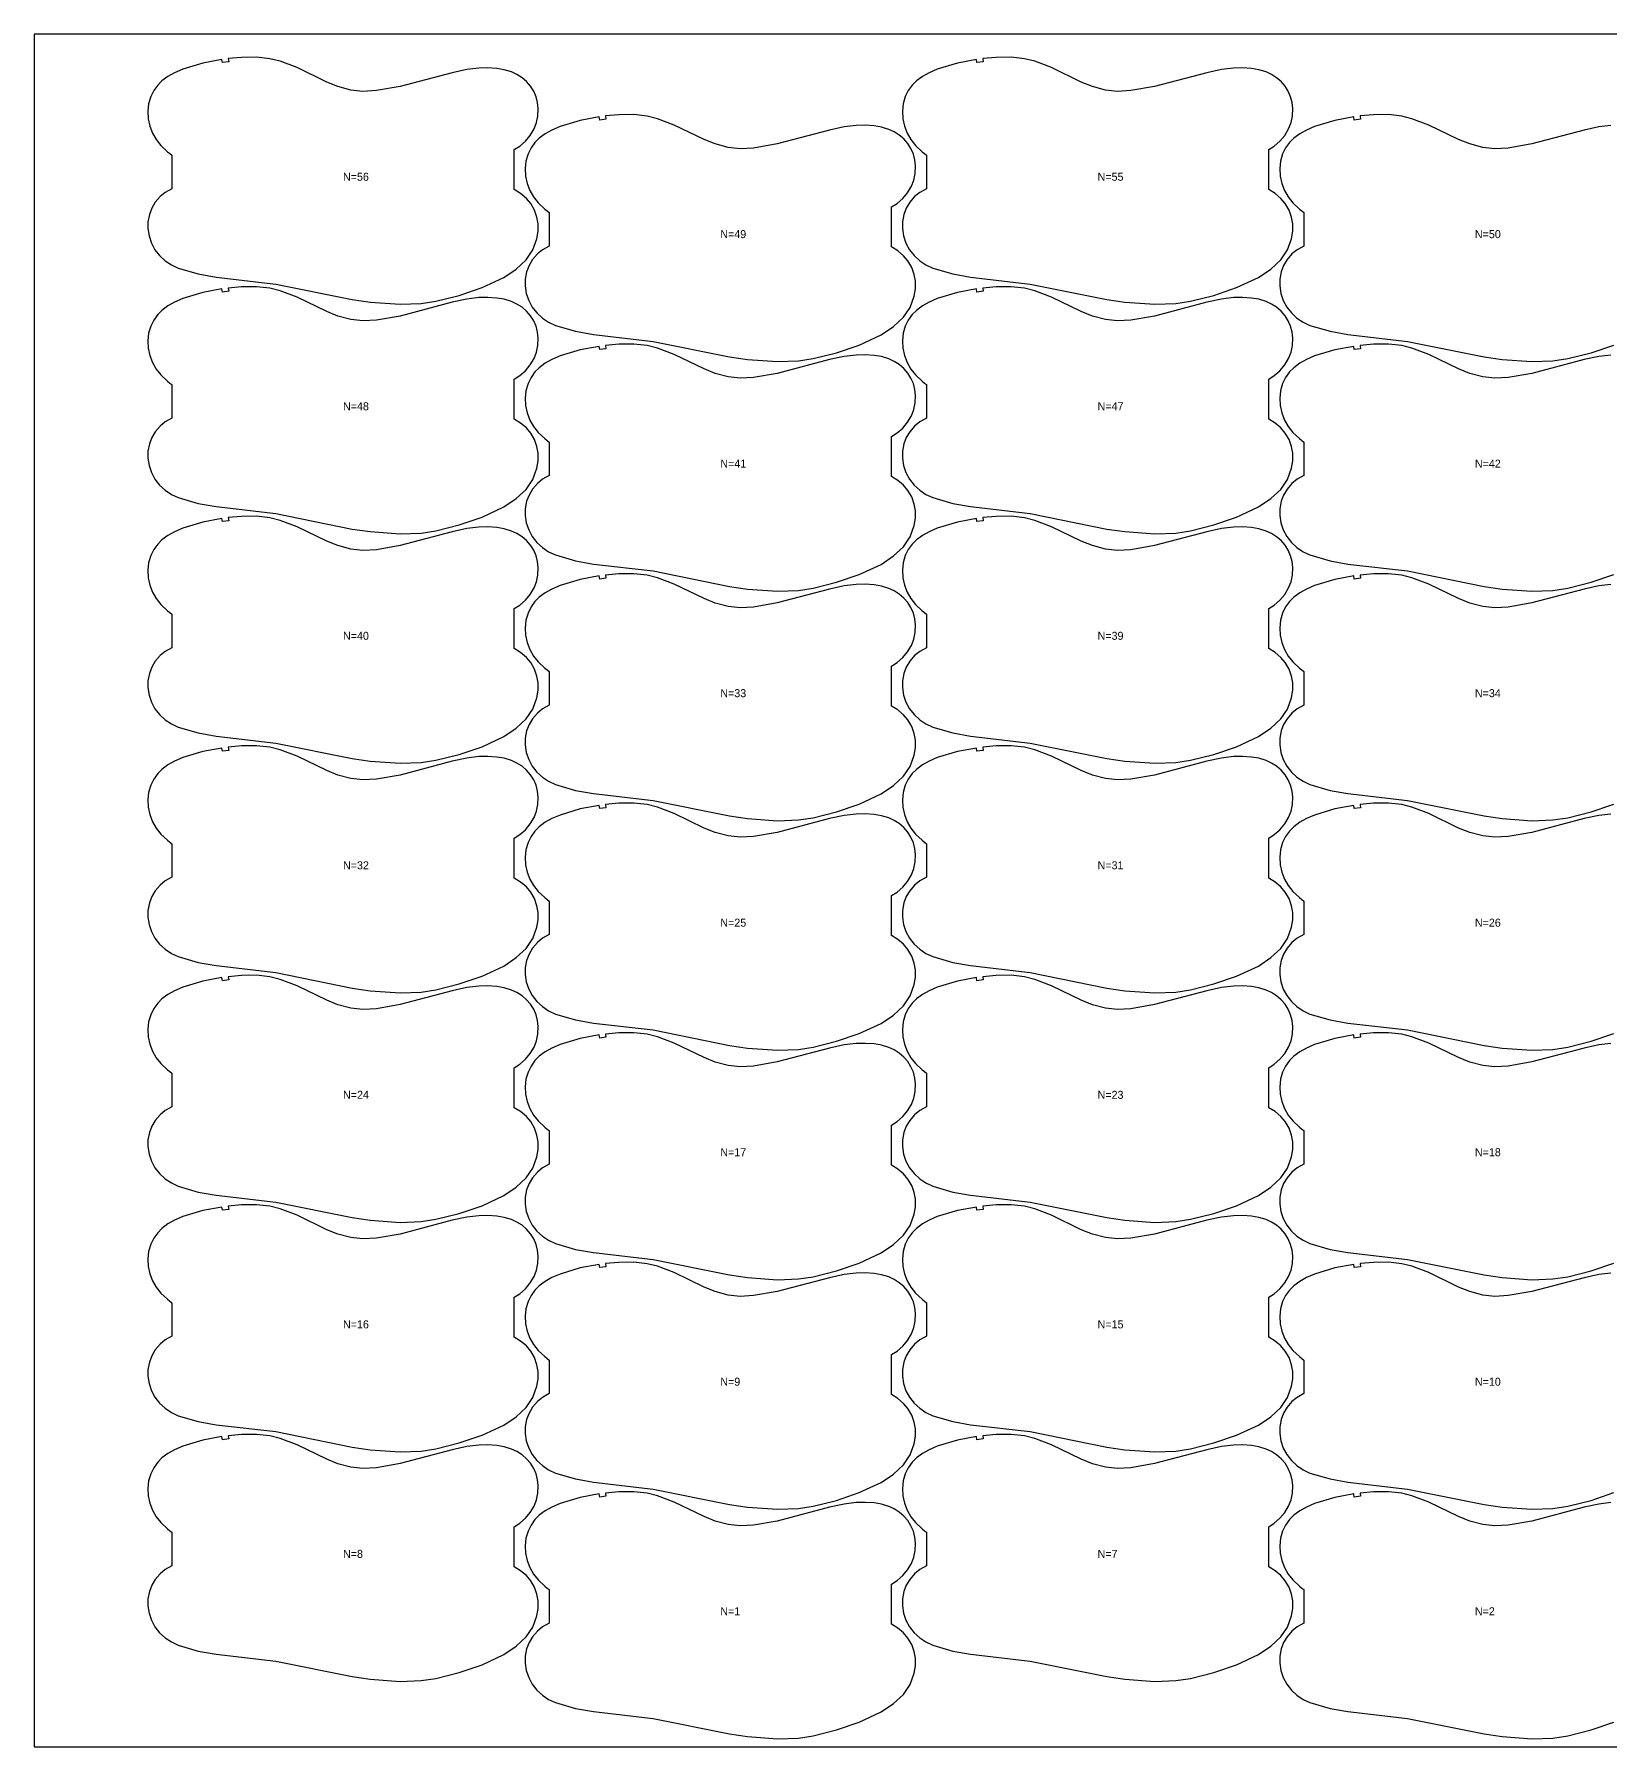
# Model space of a CAD drawing. Header units: inches. Extents: x 0 to 1970, y 0 to 1070.
# Drawn here: x 0 to 985, y 0 to 1070 of the extents above; entities that cross this region are included whole.
import ezdxf

# ---------------------------------------------------------------- set-up
doc = ezdxf.new("R2010")
doc.units = ezdxf.units.IN

msp = doc.modelspace()

# ---------------------------------------------------------------- linework, layer by layer
at = {"layer": '1'}
for points in [[(0, 0), (1970, 0), (1970, 1070), (0, 1070), (0, 0)], [(84.702, 995.4377), (85.95, 994.4808), (85.95, 973.5111), (81.88, 971.2049), (78.599, 968.5519), (75.534, 965.0064), (73.398, 961.3686), (71.918, 957.4178), (71.065, 952.8091), (71.005, 948.5889), (71.702, 943.9511), (73.191, 939.5087), (75.437, 935.3939), (78.33, 931.7033), (81.77, 928.5169), (85.662, 925.8991), (89.894, 923.8845), (102.509, 920.2321), (113.595, 918.2567), (150.889, 913.9204), (198.738, 904.2718), (209.881, 902.6232), (228.6, 901.292), (241.725, 901.7459), (251.001, 903.1705), (265.562, 906.83), (279.776, 911.6715), (293.379, 918.0265), (301.16, 923.2593), (307.318, 929.0304), (311.546, 935.2048), (314.111, 942.2489), (314.829, 946.8821), (314.804, 951.5714), (314.094, 955.7283), (312.522, 960.1443), (310.177, 964.2071), (307.464, 967.4356), (303.878, 970.4493), (299.911, 972.9293), (299.911, 997.9195), (303.346, 1000.1247), (306.884, 1003.2018), (309.894, 1006.7974), (312.279, 1010.8346), (313.796, 1014.7696), (314.673, 1018.8982), (314.89, 1023.5828), (314.475, 1027.3109), (313.524, 1030.9405), (312.044, 1034.3866), (310.052, 1037.565), (307.599, 1040.4029), (304.748, 1042.8399), (301.579, 1044.8516), (298.175, 1046.4287), (293.695, 1047.8101), (289.071, 1048.6056), (283.451, 1048.9845), (277.824, 1048.8433), (270.367, 1047.9632), (261.199, 1045.967), (228.531, 1037.3221), (213.737, 1034.7583), (205.309, 1034.3115), (197.85, 1035.1237), (189.688, 1037.2783), (182.74, 1040.1134), (164.171, 1049.1384), (153.627, 1053.098), (147.265, 1054.7133), (138.871, 1055.6264), (129.487, 1055.5499), (121.243, 1054.7769), (121.489, 1052.7921), (117.56, 1052.2704), (117.278, 1054.2504), (105.364, 1052.0219), (92.786, 1048.2418), (87.628, 1045.9886), (83.541, 1043.6795), (79.769, 1040.8903), (77.125, 1038.237), (74.658, 1034.8122), (72.784, 1031.0283), (71.456, 1026.5347), (70.955, 1021.8755), (71.234, 1017.1943), (72.233, 1012.6124), (73.903, 1008.2262), (76.233, 1004.1627), (79.172, 1000.5104), (83.248, 996.6266), (84.702, 995.4377)], [(556.162, 995.4377), (557.41, 994.4808), (557.41, 973.5111), (553.339, 971.2049), (550.059, 968.5519), (546.994, 965.0064), (544.858, 961.3686), (543.378, 957.4178), (542.525, 952.8091), (542.465, 948.5889), (543.162, 943.9511), (544.651, 939.5087), (546.896, 935.3939), (549.79, 931.7033), (553.23, 928.5169), (557.122, 925.8991), (561.354, 923.8845), (573.969, 920.2321), (585.055, 918.2567), (622.349, 913.9204), (670.198, 904.2718), (681.341, 902.6232), (700.06, 901.292), (713.185, 901.7459), (722.461, 903.1705), (737.022, 906.83), (751.236, 911.6715), (764.839, 918.0265), (772.62, 923.2593), (778.778, 929.0304), (783.006, 935.2048), (785.571, 942.2489), (786.289, 946.8821), (786.264, 951.5714), (785.554, 955.7283), (783.982, 960.1443), (781.637, 964.2071), (778.924, 967.4356), (775.338, 970.4493), (771.371, 972.9293), (771.371, 997.9195), (774.806, 1000.1247), (778.344, 1003.2018), (781.354, 1006.7974), (783.739, 1010.8346), (785.256, 1014.7696), (786.133, 1018.8982), (786.35, 1023.5828), (785.935, 1027.3109), (784.984, 1030.9405), (783.504, 1034.3866), (781.512, 1037.565), (779.059, 1040.4029), (776.208, 1042.8399), (773.039, 1044.8516), (769.635, 1046.4287), (765.155, 1047.8101), (760.531, 1048.6056), (754.911, 1048.9845), (749.284, 1048.8433), (741.827, 1047.9632), (732.659, 1045.967), (699.991, 1037.3221), (685.197, 1034.7583), (676.769, 1034.3115), (669.31, 1035.1237), (661.148, 1037.2783), (654.2, 1040.1134), (635.631, 1049.1384), (625.087, 1053.098), (618.725, 1054.7133), (610.331, 1055.6264), (600.947, 1055.5499), (592.703, 1054.7769), (592.949, 1052.7921), (589.02, 1052.2704), (588.738, 1054.2504), (576.824, 1052.0219), (564.246, 1048.2418), (559.088, 1045.9886), (555.001, 1043.6795), (551.229, 1040.8903), (548.585, 1038.237), (546.118, 1034.8122), (544.244, 1031.0283), (542.916, 1026.5347), (542.414, 1021.8755), (542.694, 1017.1943), (543.693, 1012.6124), (545.363, 1008.2262), (547.693, 1004.1627), (550.632, 1000.5104), (554.708, 996.6266), (556.162, 995.4377)], [(320.432, 959.5877), (321.68, 958.6308), (321.68, 937.6611), (317.609, 935.3549), (314.329, 932.7019), (311.264, 929.1564), (309.128, 925.5186), (307.648, 921.5678), (306.795, 916.9591), (306.735, 912.7389), (307.432, 908.1011), (308.921, 903.6587), (311.166, 899.5439), (314.06, 895.8533), (317.5, 892.6669), (321.392, 890.0491), (325.624, 888.0345), (338.239, 884.3821), (349.325, 882.4067), (386.619, 878.0704), (434.468, 868.4218), (445.611, 866.7732), (464.33, 865.442), (477.455, 865.8959), (486.731, 867.3205), (501.292, 870.98), (515.506, 875.8215), (529.109, 882.1765), (536.89, 887.4093), (543.048, 893.1804), (547.276, 899.3548), (549.841, 906.3989), (550.559, 911.0321), (550.534, 915.7214), (549.824, 919.8783), (548.252, 924.2943), (545.907, 928.3571), (543.194, 931.5856), (539.608, 934.5993), (535.641, 937.0793), (535.641, 962.0695), (539.076, 964.2747), (542.614, 967.3518), (545.624, 970.9474), (548.009, 974.9846), (549.526, 978.9196), (550.403, 983.0482), (550.62, 987.7328), (550.205, 991.4609), (549.254, 995.0905), (547.774, 998.5366), (545.782, 1001.715), (543.329, 1004.5529), (540.478, 1006.9899), (537.309, 1009.0016), (533.905, 1010.5787), (529.425, 1011.9601), (524.801, 1012.7556), (519.181, 1013.1345), (513.554, 1012.9933), (506.097, 1012.1132), (496.929, 1010.117), (464.261, 1001.4721), (449.467, 998.9083), (441.039, 998.4615), (433.58, 999.2737), (425.418, 1001.4283), (418.47, 1004.2634), (399.901, 1013.2884), (389.357, 1017.248), (382.995, 1018.8633), (374.601, 1019.7764), (365.217, 1019.6999), (356.973, 1018.9269), (357.219, 1016.9421), (353.29, 1016.4204), (353.007, 1018.4004), (341.094, 1016.1719), (328.516, 1012.3918), (323.358, 1010.1386), (319.271, 1007.8295), (315.499, 1005.0403), (312.855, 1002.387), (310.388, 998.9622), (308.514, 995.1783), (307.186, 990.6847), (306.684, 986.0255), (306.964, 981.3443), (307.963, 976.7624), (309.633, 972.3762), (311.963, 968.3127), (314.901, 964.6604), (318.978, 960.7766), (320.432, 959.5877)], [(84.702, 852.0307), (85.95, 851.0738), (85.95, 830.1041), (81.88, 827.7979), (78.599, 825.1449), (75.534, 821.5994), (73.398, 817.9616), (71.918, 814.0108), (71.065, 809.4021), (71.005, 805.1819), (71.702, 800.5441), (73.191, 796.1017), (75.437, 791.9869), (78.33, 788.2963), (81.77, 785.1099), (85.662, 782.4921), (89.894, 780.4775), (102.509, 776.8251), (113.595, 774.8497), (150.889, 770.5134), (198.738, 760.8648), (209.881, 759.2162), (228.6, 757.885), (241.725, 758.3389), (251.001, 759.7635), (265.562, 763.423), (279.776, 768.2645), (293.379, 774.6195), (301.16, 779.8523), (307.318, 785.6234), (311.546, 791.7978), (314.111, 798.8419), (314.829, 803.4751), (314.804, 808.1644), (314.094, 812.3213), (312.522, 816.7373), (310.177, 820.8001), (307.464, 824.0286), (303.878, 827.0423), (299.911, 829.5223), (299.911, 854.5125), (303.346, 856.7177), (306.884, 859.7948), (309.894, 863.3904), (312.279, 867.4276), (313.796, 871.3626), (314.673, 875.4912), (314.89, 880.1758), (314.475, 883.9039), (313.524, 887.5335), (312.044, 890.9796), (310.052, 894.158), (307.599, 896.9959), (304.748, 899.4329), (301.579, 901.4446), (298.175, 903.0217), (293.695, 904.4031), (289.071, 905.1986), (283.451, 905.5775), (277.824, 905.4363), (270.367, 904.5562), (261.199, 902.56), (228.531, 893.9151), (213.737, 891.3513), (205.309, 890.9045), (197.85, 891.7167), (189.688, 893.8713), (182.74, 896.7064), (164.171, 905.7314), (153.627, 909.691), (147.265, 911.3063), (138.871, 912.2194), (129.487, 912.1429), (121.243, 911.3699), (121.489, 909.3851), (117.56, 908.8634), (117.278, 910.8434), (105.364, 908.6149), (92.786, 904.8348), (87.628, 902.5816), (83.541, 900.2725), (79.769, 897.4833), (77.125, 894.83), (74.658, 891.4052), (72.784, 887.6213), (71.456, 883.1277), (70.955, 878.4685), (71.234, 873.7873), (72.233, 869.2054), (73.903, 864.8192), (76.233, 860.7557), (79.172, 857.1034), (83.248, 853.2196), (84.702, 852.0307)], [(556.162, 852.0307), (557.41, 851.0738), (557.41, 830.1041), (553.339, 827.7979), (550.059, 825.1449), (546.994, 821.5994), (544.858, 817.9616), (543.378, 814.0108), (542.525, 809.4021), (542.465, 805.1819), (543.162, 800.5441), (544.651, 796.1017), (546.896, 791.9869), (549.79, 788.2963), (553.23, 785.1099), (557.122, 782.4921), (561.354, 780.4775), (573.969, 776.8251), (585.055, 774.8497), (622.349, 770.5134), (670.198, 760.8648), (681.341, 759.2162), (700.06, 757.885), (713.185, 758.3389), (722.461, 759.7635), (737.022, 763.423), (751.236, 768.2645), (764.839, 774.6195), (772.62, 779.8523), (778.778, 785.6234), (783.006, 791.7978), (785.571, 798.8419), (786.289, 803.4751), (786.264, 808.1644), (785.554, 812.3213), (783.982, 816.7373), (781.637, 820.8001), (778.924, 824.0286), (775.338, 827.0423), (771.371, 829.5223), (771.371, 854.5125), (774.806, 856.7177), (778.344, 859.7948), (781.354, 863.3904), (783.739, 867.4276), (785.256, 871.3626), (786.133, 875.4912), (786.35, 880.1758), (785.935, 883.9039), (784.984, 887.5335), (783.504, 890.9796), (781.512, 894.158), (779.059, 896.9959), (776.208, 899.4329), (773.039, 901.4446), (769.635, 903.0217), (765.155, 904.4031), (760.531, 905.1986), (754.911, 905.5775), (749.284, 905.4363), (741.827, 904.5562), (732.659, 902.56), (699.991, 893.9151), (685.197, 891.3513), (676.769, 890.9045), (669.31, 891.7167), (661.148, 893.8713), (654.2, 896.7064), (635.631, 905.7314), (625.087, 909.691), (618.725, 911.3063), (610.331, 912.2194), (600.947, 912.1429), (592.703, 911.3699), (592.949, 909.3851), (589.02, 908.8634), (588.738, 910.8434), (576.824, 908.6149), (564.246, 904.8348), (559.088, 902.5816), (555.001, 900.2725), (551.229, 897.4833), (548.585, 894.83), (546.118, 891.4052), (544.244, 887.6213), (542.916, 883.1277), (542.414, 878.4685), (542.694, 873.7873), (543.693, 869.2054), (545.363, 864.8192), (547.693, 860.7557), (550.632, 857.1034), (554.708, 853.2196), (556.162, 852.0307)], [(320.432, 816.1807), (321.68, 815.2238), (321.68, 794.2541), (317.609, 791.9479), (314.329, 789.2949), (311.264, 785.7494), (309.128, 782.1116), (307.648, 778.1608), (306.795, 773.5521), (306.735, 769.3319), (307.432, 764.6941), (308.921, 760.2517), (311.166, 756.1369), (314.06, 752.4463), (317.5, 749.2599), (321.392, 746.6421), (325.624, 744.6275), (338.239, 740.9751), (349.325, 738.9997), (386.619, 734.6634), (434.468, 725.0148), (445.611, 723.3662), (464.33, 722.035), (477.455, 722.4889), (486.731, 723.9135), (501.292, 727.573), (515.506, 732.4145), (529.109, 738.7695), (536.89, 744.0023), (543.048, 749.7734), (547.276, 755.9478), (549.841, 762.9919), (550.559, 767.6251), (550.534, 772.3144), (549.824, 776.4713), (548.252, 780.8873), (545.907, 784.9501), (543.194, 788.1786), (539.608, 791.1923), (535.641, 793.6723), (535.641, 818.6625), (539.076, 820.8677), (542.614, 823.9448), (545.624, 827.5404), (548.009, 831.5776), (549.526, 835.5126), (550.403, 839.6412), (550.62, 844.3258), (550.205, 848.0539), (549.254, 851.6835), (547.774, 855.1296), (545.782, 858.308), (543.329, 861.1459), (540.478, 863.5829), (537.309, 865.5946), (533.905, 867.1717), (529.425, 868.5531), (524.801, 869.3486), (519.181, 869.7275), (513.554, 869.5863), (506.097, 868.7062), (496.929, 866.71), (464.261, 858.0651), (449.467, 855.5013), (441.039, 855.0545), (433.58, 855.8667), (425.418, 858.0213), (418.47, 860.8564), (399.901, 869.8814), (389.357, 873.841), (382.995, 875.4563), (374.601, 876.3694), (365.217, 876.2929), (356.973, 875.5199), (357.219, 873.5351), (353.29, 873.0134), (353.007, 874.9934), (341.094, 872.7649), (328.516, 868.9848), (323.358, 866.7316), (319.271, 864.4225), (315.499, 861.6333), (312.855, 858.98), (310.388, 855.5552), (308.514, 851.7713), (307.186, 847.2777), (306.684, 842.6185), (306.964, 837.9373), (307.963, 833.3554), (309.633, 828.9692), (311.963, 824.9057), (314.901, 821.2534), (318.978, 817.3696), (320.432, 816.1807)], [(84.702, 708.6237), (85.95, 707.6668), (85.95, 686.6971), (81.88, 684.3909), (78.599, 681.7379), (75.534, 678.1924), (73.398, 674.5546), (71.918, 670.6038), (71.065, 665.9951), (71.005, 661.7749), (71.702, 657.1371), (73.191, 652.6947), (75.437, 648.5799), (78.33, 644.8893), (81.77, 641.7029), (85.662, 639.0851), (89.894, 637.0705), (102.509, 633.4181), (113.595, 631.4427), (150.889, 627.1064), (198.738, 617.4578), (209.881, 615.8092), (228.6, 614.478), (241.725, 614.9319), (251.001, 616.3565), (265.562, 620.016), (279.776, 624.8575), (293.379, 631.2125), (301.16, 636.4453), (307.318, 642.2164), (311.546, 648.3908), (314.111, 655.4349), (314.829, 660.0681), (314.804, 664.7574), (314.094, 668.9143), (312.522, 673.3303), (310.177, 677.3931), (307.464, 680.6216), (303.878, 683.6353), (299.911, 686.1153), (299.911, 711.1055), (303.346, 713.3107), (306.884, 716.3878), (309.894, 719.9834), (312.279, 724.0206), (313.796, 727.9556), (314.673, 732.0842), (314.89, 736.7688), (314.475, 740.4969), (313.524, 744.1265), (312.044, 747.5726), (310.052, 750.751), (307.599, 753.5889), (304.748, 756.0259), (301.579, 758.0376), (298.175, 759.6147), (293.695, 760.9961), (289.071, 761.7916), (283.451, 762.1705), (277.824, 762.0293), (270.367, 761.1492), (261.199, 759.153), (228.531, 750.5081), (213.737, 747.9443), (205.309, 747.4975), (197.85, 748.3097), (189.688, 750.4643), (182.74, 753.2994), (164.171, 762.3244), (153.627, 766.284), (147.265, 767.8993), (138.871, 768.8124), (129.487, 768.7359), (121.243, 767.9629), (121.489, 765.9781), (117.56, 765.4564), (117.278, 767.4364), (105.364, 765.2079), (92.786, 761.4278), (87.628, 759.1746), (83.541, 756.8655), (79.769, 754.0763), (77.125, 751.423), (74.658, 747.9982), (72.784, 744.2143), (71.456, 739.7207), (70.955, 735.0615), (71.234, 730.3803), (72.233, 725.7984), (73.903, 721.4122), (76.233, 717.3487), (79.172, 713.6964), (83.248, 709.8126), (84.702, 708.6237)], [(556.162, 708.6237), (557.41, 707.6668), (557.41, 686.6971), (553.339, 684.3909), (550.059, 681.7379), (546.994, 678.1924), (544.858, 674.5546), (543.378, 670.6038), (542.525, 665.9951), (542.465, 661.7749), (543.162, 657.1371), (544.651, 652.6947), (546.896, 648.5799), (549.79, 644.8893), (553.23, 641.7029), (557.122, 639.0851), (561.354, 637.0705), (573.969, 633.4181), (585.055, 631.4427), (622.349, 627.1064), (670.198, 617.4578), (681.341, 615.8092), (700.06, 614.478), (713.185, 614.9319), (722.461, 616.3565), (737.022, 620.016), (751.236, 624.8575), (764.839, 631.2125), (772.62, 636.4453), (778.778, 642.2164), (783.006, 648.3908), (785.571, 655.4349), (786.289, 660.0681), (786.264, 664.7574), (785.554, 668.9143), (783.982, 673.3303), (781.637, 677.3931), (778.924, 680.6216), (775.338, 683.6353), (771.371, 686.1153), (771.371, 711.1055), (774.806, 713.3107), (778.344, 716.3878), (781.354, 719.9834), (783.739, 724.0206), (785.256, 727.9556), (786.133, 732.0842), (786.35, 736.7688), (785.935, 740.4969), (784.984, 744.1265), (783.504, 747.5726), (781.512, 750.751), (779.059, 753.5889), (776.208, 756.0259), (773.039, 758.0376), (769.635, 759.6147), (765.155, 760.9961), (760.531, 761.7916), (754.911, 762.1705), (749.284, 762.0293), (741.827, 761.1492), (732.659, 759.153), (699.991, 750.5081), (685.197, 747.9443), (676.769, 747.4975), (669.31, 748.3097), (661.148, 750.4643), (654.2, 753.2994), (635.631, 762.3244), (625.087, 766.284), (618.725, 767.8993), (610.331, 768.8124), (600.947, 768.7359), (592.703, 767.9629), (592.949, 765.9781), (589.02, 765.4564), (588.738, 767.4364), (576.824, 765.2079), (564.246, 761.4278), (559.088, 759.1746), (555.001, 756.8655), (551.229, 754.0763), (548.585, 751.423), (546.118, 747.9982), (544.244, 744.2143), (542.916, 739.7207), (542.414, 735.0615), (542.694, 730.3803), (543.693, 725.7984), (545.363, 721.4122), (547.693, 717.3487), (550.632, 713.6964), (554.708, 709.8126), (556.162, 708.6237)], [(320.432, 672.7737), (321.68, 671.8168), (321.68, 650.8471), (317.609, 648.5409), (314.329, 645.8879), (311.264, 642.3424), (309.128, 638.7046), (307.648, 634.7538), (306.795, 630.1451), (306.735, 625.9249), (307.432, 621.2871), (308.921, 616.8447), (311.166, 612.7299), (314.06, 609.0393), (317.5, 605.8529), (321.392, 603.2351), (325.624, 601.2205), (338.239, 597.5681), (349.325, 595.5927), (386.619, 591.2564), (434.468, 581.6078), (445.611, 579.9592), (464.33, 578.628), (477.455, 579.0819), (486.731, 580.5065), (501.292, 584.166), (515.506, 589.0075), (529.109, 595.3625), (536.89, 600.5953), (543.048, 606.3664), (547.276, 612.5408), (549.841, 619.5849), (550.559, 624.2181), (550.534, 628.9074), (549.824, 633.0643), (548.252, 637.4803), (545.907, 641.5431), (543.194, 644.7716), (539.608, 647.7853), (535.641, 650.2653), (535.641, 675.2555), (539.076, 677.4607), (542.614, 680.5378), (545.624, 684.1334), (548.009, 688.1706), (549.526, 692.1056), (550.403, 696.2342), (550.62, 700.9188), (550.205, 704.6469), (549.254, 708.2765), (547.774, 711.7226), (545.782, 714.901), (543.329, 717.7389), (540.478, 720.1759), (537.309, 722.1876), (533.905, 723.7647), (529.425, 725.1461), (524.801, 725.9416), (519.181, 726.3205), (513.554, 726.1793), (506.097, 725.2992), (496.929, 723.303), (464.261, 714.6581), (449.467, 712.0943), (441.039, 711.6475), (433.58, 712.4597), (425.418, 714.6143), (418.47, 717.4494), (399.901, 726.4744), (389.357, 730.434), (382.995, 732.0493), (374.601, 732.9624), (365.217, 732.8859), (356.973, 732.1129), (357.219, 730.1281), (353.29, 729.6064), (353.007, 731.5864), (341.094, 729.3579), (328.516, 725.5778), (323.358, 723.3246), (319.271, 721.0155), (315.499, 718.2263), (312.855, 715.573), (310.388, 712.1482), (308.514, 708.3643), (307.186, 703.8707), (306.684, 699.2115), (306.964, 694.5303), (307.963, 689.9484), (309.633, 685.5622), (311.963, 681.4987), (314.901, 677.8464), (318.978, 673.9626), (320.432, 672.7737)], [(84.702, 565.2167), (85.95, 564.2598), (85.95, 543.2901), (81.88, 540.9839), (78.599, 538.3309), (75.534, 534.7854), (73.398, 531.1476), (71.918, 527.1968), (71.065, 522.5881), (71.005, 518.3679), (71.702, 513.7301), (73.191, 509.2877), (75.437, 505.1729), (78.33, 501.4823), (81.77, 498.2959), (85.662, 495.6781), (89.894, 493.6635), (102.509, 490.0111), (113.595, 488.0357), (150.889, 483.6994), (198.738, 474.0508), (209.881, 472.4022), (228.6, 471.071), (241.725, 471.5249), (251.001, 472.9495), (265.562, 476.609), (279.776, 481.4505), (293.379, 487.8055), (301.16, 493.0383), (307.318, 498.8094), (311.546, 504.9838), (314.111, 512.0279), (314.829, 516.6611), (314.804, 521.3504), (314.094, 525.5073), (312.522, 529.9233), (310.177, 533.9861), (307.464, 537.2146), (303.878, 540.2283), (299.911, 542.7083), (299.911, 567.6985), (303.346, 569.9037), (306.884, 572.9808), (309.894, 576.5764), (312.279, 580.6136), (313.796, 584.5486), (314.673, 588.6772), (314.89, 593.3618), (314.475, 597.0899), (313.524, 600.7195), (312.044, 604.1656), (310.052, 607.344), (307.599, 610.1819), (304.748, 612.6189), (301.579, 614.6306), (298.175, 616.2077), (293.695, 617.5891), (289.071, 618.3846), (283.451, 618.7635), (277.824, 618.6223), (270.367, 617.7422), (261.199, 615.746), (228.531, 607.1011), (213.737, 604.5373), (205.309, 604.0905), (197.85, 604.9027), (189.688, 607.0573), (182.74, 609.8924), (164.171, 618.9174), (153.627, 622.877), (147.265, 624.4923), (138.871, 625.4054), (129.487, 625.3289), (121.243, 624.5559), (121.489, 622.5711), (117.56, 622.0494), (117.278, 624.0294), (105.364, 621.8009), (92.786, 618.0208), (87.628, 615.7676), (83.541, 613.4585), (79.769, 610.6693), (77.125, 608.016), (74.658, 604.5912), (72.784, 600.8073), (71.456, 596.3137), (70.955, 591.6545), (71.234, 586.9733), (72.233, 582.3914), (73.903, 578.0052), (76.233, 573.9417), (79.172, 570.2894), (83.248, 566.4056), (84.702, 565.2167)], [(556.162, 565.2167), (557.41, 564.2598), (557.41, 543.2901), (553.339, 540.9839), (550.059, 538.3309), (546.994, 534.7854), (544.858, 531.1476), (543.378, 527.1968), (542.525, 522.5881), (542.465, 518.3679), (543.162, 513.7301), (544.651, 509.2877), (546.896, 505.1729), (549.79, 501.4823), (553.23, 498.2959), (557.122, 495.6781), (561.354, 493.6635), (573.969, 490.0111), (585.055, 488.0357), (622.349, 483.6994), (670.198, 474.0508), (681.341, 472.4022), (700.06, 471.071), (713.185, 471.5249), (722.461, 472.9495), (737.022, 476.609), (751.236, 481.4505), (764.839, 487.8055), (772.62, 493.0383), (778.778, 498.8094), (783.006, 504.9838), (785.571, 512.0279), (786.289, 516.6611), (786.264, 521.3504), (785.554, 525.5073), (783.982, 529.9233), (781.637, 533.9861), (778.924, 537.2146), (775.338, 540.2283), (771.371, 542.7083), (771.371, 567.6985), (774.806, 569.9037), (778.344, 572.9808), (781.354, 576.5764), (783.739, 580.6136), (785.256, 584.5486), (786.133, 588.6772), (786.35, 593.3618), (785.935, 597.0899), (784.984, 600.7195), (783.504, 604.1656), (781.512, 607.344), (779.059, 610.1819), (776.208, 612.6189), (773.039, 614.6306), (769.635, 616.2077), (765.155, 617.5891), (760.531, 618.3846), (754.911, 618.7635), (749.284, 618.6223), (741.827, 617.7422), (732.659, 615.746), (699.991, 607.1011), (685.197, 604.5373), (676.769, 604.0905), (669.31, 604.9027), (661.148, 607.0573), (654.2, 609.8924), (635.631, 618.9174), (625.087, 622.877), (618.725, 624.4923), (610.331, 625.4054), (600.947, 625.3289), (592.703, 624.5559), (592.949, 622.5711), (589.02, 622.0494), (588.738, 624.0294), (576.824, 621.8009), (564.246, 618.0208), (559.088, 615.7676), (555.001, 613.4585), (551.229, 610.6693), (548.585, 608.016), (546.118, 604.5912), (544.244, 600.8073), (542.916, 596.3137), (542.414, 591.6545), (542.694, 586.9733), (543.693, 582.3914), (545.363, 578.0052), (547.693, 573.9417), (550.632, 570.2894), (554.708, 566.4056), (556.162, 565.2167)], [(320.432, 529.3667), (321.68, 528.4098), (321.68, 507.4401), (317.609, 505.1339), (314.329, 502.4809), (311.264, 498.9354), (309.128, 495.2976), (307.648, 491.3468), (306.795, 486.7381), (306.735, 482.5179), (307.432, 477.8801), (308.921, 473.4377), (311.166, 469.3229), (314.06, 465.6323), (317.5, 462.4459), (321.392, 459.8281), (325.624, 457.8135), (338.239, 454.1611), (349.325, 452.1857), (386.619, 447.8494), (434.468, 438.2008), (445.611, 436.5522), (464.33, 435.221), (477.455, 435.6749), (486.731, 437.0995), (501.292, 440.759), (515.506, 445.6005), (529.109, 451.9555), (536.89, 457.1883), (543.048, 462.9594), (547.276, 469.1338), (549.841, 476.1779), (550.559, 480.8111), (550.534, 485.5004), (549.824, 489.6573), (548.252, 494.0733), (545.907, 498.1361), (543.194, 501.3646), (539.608, 504.3783), (535.641, 506.8583), (535.641, 531.8485), (539.076, 534.0537), (542.614, 537.1308), (545.624, 540.7264), (548.009, 544.7636), (549.526, 548.6986), (550.403, 552.8272), (550.62, 557.5118), (550.205, 561.2399), (549.254, 564.8695), (547.774, 568.3156), (545.782, 571.494), (543.329, 574.3319), (540.478, 576.7689), (537.309, 578.7806), (533.905, 580.3577), (529.425, 581.7391), (524.801, 582.5346), (519.181, 582.9135), (513.554, 582.7723), (506.097, 581.8922), (496.929, 579.896), (464.261, 571.2511), (449.467, 568.6873), (441.039, 568.2405), (433.58, 569.0527), (425.418, 571.2073), (418.47, 574.0424), (399.901, 583.0674), (389.357, 587.027), (382.995, 588.6423), (374.601, 589.5554), (365.217, 589.4789), (356.973, 588.7059), (357.219, 586.7211), (353.29, 586.1994), (353.007, 588.1794), (341.094, 585.9509), (328.516, 582.1708), (323.358, 579.9176), (319.271, 577.6085), (315.499, 574.8193), (312.855, 572.166), (310.388, 568.7412), (308.514, 564.9573), (307.186, 560.4637), (306.684, 555.8045), (306.964, 551.1233), (307.963, 546.5414), (309.633, 542.1552), (311.963, 538.0917), (314.901, 534.4394), (318.978, 530.5556), (320.432, 529.3667)], [(84.702, 421.8097), (85.95, 420.8528), (85.95, 399.8831), (81.88, 397.5769), (78.599, 394.9239), (75.534, 391.3784), (73.398, 387.7406), (71.918, 383.7898), (71.065, 379.1811), (71.005, 374.9609), (71.702, 370.3231), (73.191, 365.8807), (75.437, 361.7659), (78.33, 358.0753), (81.77, 354.8889), (85.662, 352.2711), (89.894, 350.2565), (102.509, 346.6041), (113.595, 344.6287), (150.889, 340.2924), (198.738, 330.6438), (209.881, 328.9952), (228.6, 327.664), (241.725, 328.1179), (251.001, 329.5425), (265.562, 333.202), (279.776, 338.0435), (293.379, 344.3985), (301.16, 349.6313), (307.318, 355.4024), (311.546, 361.5768), (314.111, 368.6209), (314.829, 373.2541), (314.804, 377.9434), (314.094, 382.1003), (312.522, 386.5163), (310.177, 390.5791), (307.464, 393.8076), (303.878, 396.8213), (299.911, 399.3013), (299.911, 424.2915), (303.346, 426.4967), (306.884, 429.5738), (309.894, 433.1694), (312.279, 437.2066), (313.796, 441.1416), (314.673, 445.2702), (314.89, 449.9548), (314.475, 453.6829), (313.524, 457.3125), (312.044, 460.7586), (310.052, 463.937), (307.599, 466.7749), (304.748, 469.2119), (301.579, 471.2236), (298.175, 472.8007), (293.695, 474.1821), (289.071, 474.9776), (283.451, 475.3565), (277.824, 475.2153), (270.367, 474.3352), (261.199, 472.339), (228.531, 463.6941), (213.737, 461.1303), (205.309, 460.6835), (197.85, 461.4957), (189.688, 463.6503), (182.74, 466.4854), (164.171, 475.5104), (153.627, 479.47), (147.265, 481.0853), (138.871, 481.9984), (129.487, 481.9219), (121.243, 481.1489), (121.489, 479.1641), (117.56, 478.6424), (117.278, 480.6224), (105.364, 478.3939), (92.786, 474.6138), (87.628, 472.3606), (83.541, 470.0515), (79.769, 467.2623), (77.125, 464.609), (74.658, 461.1842), (72.784, 457.4003), (71.456, 452.9067), (70.955, 448.2475), (71.234, 443.5663), (72.233, 438.9844), (73.903, 434.5982), (76.233, 430.5347), (79.172, 426.8824), (83.248, 422.9986), (84.702, 421.8097)], [(556.162, 421.8097), (557.41, 420.8528), (557.41, 399.8831), (553.339, 397.5769), (550.059, 394.9239), (546.994, 391.3784), (544.858, 387.7406), (543.378, 383.7898), (542.525, 379.1811), (542.465, 374.9609), (543.162, 370.3231), (544.651, 365.8807), (546.896, 361.7659), (549.79, 358.0753), (553.23, 354.8889), (557.122, 352.2711), (561.354, 350.2565), (573.969, 346.6041), (585.055, 344.6287), (622.349, 340.2924), (670.198, 330.6438), (681.341, 328.9952), (700.06, 327.664), (713.185, 328.1179), (722.461, 329.5425), (737.022, 333.202), (751.236, 338.0435), (764.839, 344.3985), (772.62, 349.6313), (778.778, 355.4024), (783.006, 361.5768), (785.571, 368.6209), (786.289, 373.2541), (786.264, 377.9434), (785.554, 382.1003), (783.982, 386.5163), (781.637, 390.5791), (778.924, 393.8076), (775.338, 396.8213), (771.371, 399.3013), (771.371, 424.2915), (774.806, 426.4967), (778.344, 429.5738), (781.354, 433.1694), (783.739, 437.2066), (785.256, 441.1416), (786.133, 445.2702), (786.35, 449.9548), (785.935, 453.6829), (784.984, 457.3125), (783.504, 460.7586), (781.512, 463.937), (779.059, 466.7749), (776.208, 469.2119), (773.039, 471.2236), (769.635, 472.8007), (765.155, 474.1821), (760.531, 474.9776), (754.911, 475.3565), (749.284, 475.2153), (741.827, 474.3352), (732.659, 472.339), (699.991, 463.6941), (685.197, 461.1303), (676.769, 460.6835), (669.31, 461.4957), (661.148, 463.6503), (654.2, 466.4854), (635.631, 475.5104), (625.087, 479.47), (618.725, 481.0853), (610.331, 481.9984), (600.947, 481.9219), (592.703, 481.1489), (592.949, 479.1641), (589.02, 478.6424), (588.738, 480.6224), (576.824, 478.3939), (564.246, 474.6138), (559.088, 472.3606), (555.001, 470.0515), (551.229, 467.2623), (548.585, 464.609), (546.118, 461.1842), (544.244, 457.4003), (542.916, 452.9067), (542.414, 448.2475), (542.694, 443.5663), (543.693, 438.9844), (545.363, 434.5982), (547.693, 430.5347), (550.632, 426.8824), (554.708, 422.9986), (556.162, 421.8097)], [(320.432, 385.9597), (321.68, 385.0028), (321.68, 364.0331), (317.609, 361.7269), (314.329, 359.0739), (311.264, 355.5284), (309.128, 351.8906), (307.648, 347.9398), (306.795, 343.3311), (306.735, 339.1109), (307.432, 334.4731), (308.921, 330.0307), (311.166, 325.9159), (314.06, 322.2253), (317.5, 319.0389), (321.392, 316.4211), (325.624, 314.4065), (338.239, 310.7541), (349.325, 308.7787), (386.619, 304.4424), (434.468, 294.7938), (445.611, 293.1452), (464.33, 291.814), (477.455, 292.2679), (486.731, 293.6925), (501.292, 297.352), (515.506, 302.1935), (529.109, 308.5485), (536.89, 313.7813), (543.048, 319.5524), (547.276, 325.7268), (549.841, 332.7709), (550.559, 337.4041), (550.534, 342.0934), (549.824, 346.2503), (548.252, 350.6663), (545.907, 354.7291), (543.194, 357.9576), (539.608, 360.9713), (535.641, 363.4513), (535.641, 388.4415), (539.076, 390.6467), (542.614, 393.7238), (545.624, 397.3194), (548.009, 401.3566), (549.526, 405.2916), (550.403, 409.4202), (550.62, 414.1048), (550.205, 417.8329), (549.254, 421.4625), (547.774, 424.9086), (545.782, 428.087), (543.329, 430.9249), (540.478, 433.3619), (537.309, 435.3736), (533.905, 436.9507), (529.425, 438.3321), (524.801, 439.1276), (519.181, 439.5065), (513.554, 439.3653), (506.097, 438.4852), (496.929, 436.489), (464.261, 427.8441), (449.467, 425.2803), (441.039, 424.8335), (433.58, 425.6457), (425.418, 427.8003), (418.47, 430.6354), (399.901, 439.6604), (389.357, 443.62), (382.995, 445.2353), (374.601, 446.1484), (365.217, 446.0719), (356.973, 445.2989), (357.219, 443.3141), (353.29, 442.7924), (353.007, 444.7724), (341.094, 442.5439), (328.516, 438.7638), (323.358, 436.5106), (319.271, 434.2015), (315.499, 431.4123), (312.855, 428.759), (310.388, 425.3342), (308.514, 421.5503), (307.186, 417.0567), (306.684, 412.3975), (306.964, 407.7163), (307.963, 403.1344), (309.633, 398.7482), (311.963, 394.6847), (314.901, 391.0324), (318.978, 387.1486), (320.432, 385.9597)], [(84.702, 278.4027), (85.95, 277.4458), (85.95, 256.4761), (81.88, 254.1699), (78.599, 251.5169), (75.534, 247.9714), (73.398, 244.3336), (71.918, 240.3828), (71.065, 235.7741), (71.005, 231.5539), (71.702, 226.9161), (73.191, 222.4737), (75.437, 218.3589), (78.33, 214.6683), (81.77, 211.4819), (85.662, 208.8641), (89.894, 206.8495), (102.509, 203.1971), (113.595, 201.2217), (150.889, 196.8854), (198.738, 187.2368), (209.881, 185.5882), (228.6, 184.257), (241.725, 184.7109), (251.001, 186.1355), (265.562, 189.795), (279.776, 194.6365), (293.379, 200.9915), (301.16, 206.2243), (307.318, 211.9954), (311.546, 218.1698), (314.111, 225.2139), (314.829, 229.8471), (314.804, 234.5364), (314.094, 238.6933), (312.522, 243.1093), (310.177, 247.1721), (307.464, 250.4006), (303.878, 253.4143), (299.911, 255.8943), (299.911, 280.8845), (303.346, 283.0897), (306.884, 286.1668), (309.894, 289.7624), (312.279, 293.7996), (313.796, 297.7346), (314.673, 301.8632), (314.89, 306.5478), (314.475, 310.2759), (313.524, 313.9055), (312.044, 317.3516), (310.052, 320.53), (307.599, 323.3679), (304.748, 325.8049), (301.579, 327.8166), (298.175, 329.3937), (293.695, 330.7751), (289.071, 331.5706), (283.451, 331.9495), (277.824, 331.8083), (270.367, 330.9282), (261.199, 328.932), (228.531, 320.2871), (213.737, 317.7233), (205.309, 317.2765), (197.85, 318.0887), (189.688, 320.2433), (182.74, 323.0784), (164.171, 332.1034), (153.627, 336.063), (147.265, 337.6783), (138.871, 338.5914), (129.487, 338.5149), (121.243, 337.7419), (121.489, 335.7571), (117.56, 335.2354), (117.278, 337.2154), (105.364, 334.9869), (92.786, 331.2068), (87.628, 328.9536), (83.541, 326.6445), (79.769, 323.8553), (77.125, 321.202), (74.658, 317.7772), (72.784, 313.9933), (71.456, 309.4997), (70.955, 304.8405), (71.234, 300.1593), (72.233, 295.5774), (73.903, 291.1912), (76.233, 287.1277), (79.172, 283.4754), (83.248, 279.5916), (84.702, 278.4027)], [(556.162, 278.4027), (557.41, 277.4458), (557.41, 256.4761), (553.339, 254.1699), (550.059, 251.5169), (546.994, 247.9714), (544.858, 244.3336), (543.378, 240.3828), (542.525, 235.7741), (542.465, 231.5539), (543.162, 226.9161), (544.651, 222.4737), (546.896, 218.3589), (549.79, 214.6683), (553.23, 211.4819), (557.122, 208.8641), (561.354, 206.8495), (573.969, 203.1971), (585.055, 201.2217), (622.349, 196.8854), (670.198, 187.2368), (681.341, 185.5882), (700.06, 184.257), (713.185, 184.7109), (722.461, 186.1355), (737.022, 189.795), (751.236, 194.6365), (764.839, 200.9915), (772.62, 206.2243), (778.778, 211.9954), (783.006, 218.1698), (785.571, 225.2139), (786.289, 229.8471), (786.264, 234.5364), (785.554, 238.6933), (783.982, 243.1093), (781.637, 247.1721), (778.924, 250.4006), (775.338, 253.4143), (771.371, 255.8943), (771.371, 280.8845), (774.806, 283.0897), (778.344, 286.1668), (781.354, 289.7624), (783.739, 293.7996), (785.256, 297.7346), (786.133, 301.8632), (786.35, 306.5478), (785.935, 310.2759), (784.984, 313.9055), (783.504, 317.3516), (781.512, 320.53), (779.059, 323.3679), (776.208, 325.8049), (773.039, 327.8166), (769.635, 329.3937), (765.155, 330.7751), (760.531, 331.5706), (754.911, 331.9495), (749.284, 331.8083), (741.827, 330.9282), (732.659, 328.932), (699.991, 320.2871), (685.197, 317.7233), (676.769, 317.2765), (669.31, 318.0887), (661.148, 320.2433), (654.2, 323.0784), (635.631, 332.1034), (625.087, 336.063), (618.725, 337.6783), (610.331, 338.5914), (600.947, 338.5149), (592.703, 337.7419), (592.949, 335.7571), (589.02, 335.2354), (588.738, 337.2154), (576.824, 334.9869), (564.246, 331.2068), (559.088, 328.9536), (555.001, 326.6445), (551.229, 323.8553), (548.585, 321.202), (546.118, 317.7772), (544.244, 313.9933), (542.916, 309.4997), (542.414, 304.8405), (542.694, 300.1593), (543.693, 295.5774), (545.363, 291.1912), (547.693, 287.1277), (550.632, 283.4754), (554.708, 279.5916), (556.162, 278.4027)], [(320.432, 242.5527), (321.68, 241.5958), (321.68, 220.6261), (317.609, 218.3199), (314.329, 215.6669), (311.264, 212.1214), (309.128, 208.4836), (307.648, 204.5328), (306.795, 199.9241), (306.735, 195.7039), (307.432, 191.0661), (308.921, 186.6237), (311.166, 182.5089), (314.06, 178.8183), (317.5, 175.6319), (321.392, 173.0141), (325.624, 170.9995), (338.239, 167.3471), (349.325, 165.3717), (386.619, 161.0354), (434.468, 151.3868), (445.611, 149.7382), (464.33, 148.407), (477.455, 148.8609), (486.731, 150.2855), (501.292, 153.945), (515.506, 158.7865), (529.109, 165.1415), (536.89, 170.3743), (543.048, 176.1454), (547.276, 182.3198), (549.841, 189.3639), (550.559, 193.9971), (550.534, 198.6864), (549.824, 202.8433), (548.252, 207.2593), (545.907, 211.3221), (543.194, 214.5506), (539.608, 217.5643), (535.641, 220.0443), (535.641, 245.0345), (539.076, 247.2397), (542.614, 250.3168), (545.624, 253.9124), (548.009, 257.9496), (549.526, 261.8846), (550.403, 266.0132), (550.62, 270.6978), (550.205, 274.4259), (549.254, 278.0555), (547.774, 281.5016), (545.782, 284.68), (543.329, 287.5179), (540.478, 289.9549), (537.309, 291.9666), (533.905, 293.5437), (529.425, 294.9251), (524.801, 295.7206), (519.181, 296.0995), (513.554, 295.9583), (506.097, 295.0782), (496.929, 293.082), (464.261, 284.4371), (449.467, 281.8733), (441.039, 281.4265), (433.58, 282.2387), (425.418, 284.3933), (418.47, 287.2284), (399.901, 296.2534), (389.357, 300.213), (382.995, 301.8283), (374.601, 302.7414), (365.217, 302.6649), (356.973, 301.8919), (357.219, 299.9071), (353.29, 299.3854), (353.007, 301.3654), (341.094, 299.1369), (328.516, 295.3568), (323.358, 293.1036), (319.271, 290.7945), (315.499, 288.0053), (312.855, 285.352), (310.388, 281.9272), (308.514, 278.1433), (307.186, 273.6497), (306.684, 268.9905), (306.964, 264.3093), (307.963, 259.7274), (309.633, 255.3412), (311.963, 251.2777), (314.901, 247.6254), (318.978, 243.7416), (320.432, 242.5527)], [(84.702, 134.9957), (85.95, 134.0388), (85.95, 113.0691), (81.88, 110.7629), (78.599, 108.1099), (75.534, 104.5644), (73.398, 100.9266), (71.918, 96.9758), (71.065, 92.3671), (71.005, 88.1469), (71.702, 83.5091), (73.191, 79.0667), (75.437, 74.9519), (78.33, 71.2613), (81.77, 68.0749), (85.662, 65.4571), (89.894, 63.4425), (102.509, 59.7901), (113.595, 57.8147), (150.889, 53.4784), (198.738, 43.8298), (209.881, 42.1812), (228.6, 40.85), (241.725, 41.3039), (251.001, 42.7285), (265.562, 46.388), (279.776, 51.2295), (293.379, 57.5845), (301.16, 62.8173), (307.318, 68.5884), (311.546, 74.7628), (314.111, 81.8069), (314.829, 86.4401), (314.804, 91.1294), (314.094, 95.2863), (312.522, 99.7023), (310.177, 103.7651), (307.464, 106.9936), (303.878, 110.0073), (299.911, 112.4873), (299.911, 137.4775), (303.346, 139.6827), (306.884, 142.7598), (309.894, 146.3554), (312.279, 150.3926), (313.796, 154.3276), (314.673, 158.4562), (314.89, 163.1408), (314.475, 166.8689), (313.524, 170.4985), (312.044, 173.9446), (310.052, 177.123), (307.599, 179.9609), (304.748, 182.3979), (301.579, 184.4096), (298.175, 185.9867), (293.695, 187.3681), (289.071, 188.1636), (283.451, 188.5425), (277.824, 188.4013), (270.367, 187.5212), (261.199, 185.525), (228.531, 176.8801), (213.737, 174.3163), (205.309, 173.8695), (197.85, 174.6817), (189.688, 176.8363), (182.74, 179.6714), (164.171, 188.6964), (153.627, 192.656), (147.265, 194.2713), (138.871, 195.1844), (129.487, 195.1079), (121.243, 194.3349), (121.489, 192.3501), (117.56, 191.8284), (117.278, 193.8084), (105.364, 191.5799), (92.786, 187.7998), (87.628, 185.5466), (83.541, 183.2375), (79.769, 180.4483), (77.125, 177.795), (74.658, 174.3702), (72.784, 170.5863), (71.456, 166.0927), (70.955, 161.4335), (71.234, 156.7523), (72.233, 152.1704), (73.903, 147.7842), (76.233, 143.7207), (79.172, 140.0684), (83.248, 136.1846), (84.702, 134.9957)], [(556.162, 134.9957), (557.41, 134.0388), (557.41, 113.0691), (553.339, 110.7629), (550.059, 108.1099), (546.994, 104.5644), (544.858, 100.9266), (543.378, 96.9758), (542.525, 92.3671), (542.465, 88.1469), (543.162, 83.5091), (544.651, 79.0667), (546.896, 74.9519), (549.79, 71.2613), (553.23, 68.0749), (557.122, 65.4571), (561.354, 63.4425), (573.969, 59.7901), (585.055, 57.8147), (622.349, 53.4784), (670.198, 43.8298), (681.341, 42.1812), (700.06, 40.85), (713.185, 41.3039), (722.461, 42.7285), (737.022, 46.388), (751.236, 51.2295), (764.839, 57.5845), (772.62, 62.8173), (778.778, 68.5884), (783.006, 74.7628), (785.571, 81.8069), (786.289, 86.4401), (786.264, 91.1294), (785.554, 95.2863), (783.982, 99.7023), (781.637, 103.7651), (778.924, 106.9936), (775.338, 110.0073), (771.371, 112.4873), (771.371, 137.4775), (774.806, 139.6827), (778.344, 142.7598), (781.354, 146.3554), (783.739, 150.3926), (785.256, 154.3276), (786.133, 158.4562), (786.35, 163.1408), (785.935, 166.8689), (784.984, 170.4985), (783.504, 173.9446), (781.512, 177.123), (779.059, 179.9609), (776.208, 182.3979), (773.039, 184.4096), (769.635, 185.9867), (765.155, 187.3681), (760.531, 188.1636), (754.911, 188.5425), (749.284, 188.4013), (741.827, 187.5212), (732.659, 185.525), (699.991, 176.8801), (685.197, 174.3163), (676.769, 173.8695), (669.31, 174.6817), (661.148, 176.8363), (654.2, 179.6714), (635.631, 188.6964), (625.087, 192.656), (618.725, 194.2713), (610.331, 195.1844), (600.947, 195.1079), (592.703, 194.3349), (592.949, 192.3501), (589.02, 191.8284), (588.738, 193.8084), (576.824, 191.5799), (564.246, 187.7998), (559.088, 185.5466), (555.001, 183.2375), (551.229, 180.4483), (548.585, 177.795), (546.118, 174.3702), (544.244, 170.5863), (542.916, 166.0927), (542.414, 161.4335), (542.694, 156.7523), (543.693, 152.1704), (545.363, 147.7842), (547.693, 143.7207), (550.632, 140.0684), (554.708, 136.1846), (556.162, 134.9957)], [(320.432, 99.1457), (321.68, 98.1888), (321.68, 77.2191), (317.609, 74.9129), (314.329, 72.2599), (311.264, 68.7144), (309.128, 65.0766), (307.648, 61.1258), (306.795, 56.5171), (306.735, 52.2969), (307.432, 47.6591), (308.921, 43.2167), (311.166, 39.1019), (314.06, 35.4113), (317.5, 32.2249), (321.392, 29.6071), (325.624, 27.5925), (338.239, 23.9401), (349.325, 21.9647), (386.619, 17.6284), (434.468, 7.9798), (445.611, 6.3312), (464.33, 5), (477.455, 5.4539), (486.731, 6.8785), (501.292, 10.538), (515.506, 15.3795), (529.109, 21.7345), (536.89, 26.9673), (543.048, 32.7384), (547.276, 38.9128), (549.841, 45.9569), (550.559, 50.5901), (550.534, 55.2794), (549.824, 59.4363), (548.252, 63.8523), (545.907, 67.9151), (543.194, 71.1436), (539.608, 74.1573), (535.641, 76.6373), (535.641, 101.6275), (539.076, 103.8327), (542.614, 106.9098), (545.624, 110.5054), (548.009, 114.5426), (549.526, 118.4776), (550.403, 122.6062), (550.62, 127.2908), (550.205, 131.0189), (549.254, 134.6485), (547.774, 138.0946), (545.782, 141.273), (543.329, 144.1109), (540.478, 146.5479), (537.309, 148.5596), (533.905, 150.1367), (529.425, 151.5181), (524.801, 152.3136), (519.181, 152.6925), (513.554, 152.5513), (506.097, 151.6712), (496.929, 149.675), (464.261, 141.0301), (449.467, 138.4663), (441.039, 138.0195), (433.58, 138.8317), (425.418, 140.9863), (418.47, 143.8214), (399.901, 152.8464), (389.357, 156.806), (382.995, 158.4213), (374.601, 159.3344), (365.217, 159.2579), (356.973, 158.4849), (357.219, 156.5001), (353.29, 155.9784), (353.007, 157.9584), (341.094, 155.7299), (328.516, 151.9498), (323.358, 149.6966), (319.271, 147.3875), (315.499, 144.5983), (312.855, 141.945), (310.388, 138.5202), (308.514, 134.7363), (307.186, 130.2427), (306.684, 125.5835), (306.964, 120.9023), (307.963, 116.3204), (309.633, 111.9342), (311.963, 107.8707), (314.901, 104.2184), (318.978, 100.3346), (320.432, 99.1457)]]:
    msp.add_lwpolyline(points, close=True, dxfattribs=at)
for points in [[(985.014, 1012.9933), (977.557, 1012.1132), (968.389, 1010.117), (935.721, 1001.4721), (920.927, 998.9083), (912.499, 998.4615), (905.04, 999.2737), (896.878, 1001.4283), (889.93, 1004.2634), (871.361, 1013.2884), (860.817, 1017.248), (854.455, 1018.8633), (846.061, 1019.7764), (836.677, 1019.6999), (828.433, 1018.9269), (828.679, 1016.9421), (824.75, 1016.4204), (824.468, 1018.4004), (812.554, 1016.1719), (799.976, 1012.3918), (794.818, 1010.1386), (790.731, 1007.8295), (786.959, 1005.0403), (784.315, 1002.387), (781.848, 998.9622), (779.974, 995.1783), (778.646, 990.6847), (778.145, 986.0255), (778.424, 981.3443), (779.423, 976.7624), (781.093, 972.3762), (783.423, 968.3127), (786.362, 964.6604), (790.438, 960.7766), (791.892, 959.5877), (791.892, 959.5877), (793.14, 958.6308), (793.14, 937.6611), (789.07, 935.3549), (785.789, 932.7019), (782.724, 929.1564), (780.588, 925.5186), (779.108, 921.5678), (778.255, 916.9591), (778.195, 912.7389), (778.892, 908.1011), (780.381, 903.6587), (782.627, 899.5439), (785.52, 895.8533), (788.96, 892.6669), (792.852, 890.0491), (797.084, 888.0345), (809.699, 884.3821), (820.785, 882.4067), (858.079, 878.0704), (905.928, 868.4218), (917.071, 866.7732), (935.79, 865.442), (948.915, 865.8959), (958.191, 867.3205), (972.752, 870.98), (986.966, 875.8215)], [(985.014, 869.5863), (977.557, 868.7062), (968.389, 866.71), (935.721, 858.0651), (920.927, 855.5013), (912.499, 855.0545), (905.04, 855.8667), (896.878, 858.0213), (889.93, 860.8564), (871.361, 869.8814), (860.817, 873.841), (854.455, 875.4563), (846.061, 876.3694), (836.677, 876.2929), (828.433, 875.5199), (828.679, 873.5351), (824.75, 873.0134), (824.468, 874.9934), (812.554, 872.7649), (799.976, 868.9848), (794.818, 866.7316), (790.731, 864.4225), (786.959, 861.6333), (784.315, 858.98), (781.848, 855.5552), (779.974, 851.7713), (778.646, 847.2777), (778.145, 842.6185), (778.424, 837.9373), (779.423, 833.3554), (781.093, 828.9692), (783.423, 824.9057), (786.362, 821.2534), (790.438, 817.3696), (791.892, 816.1807), (791.892, 816.1807), (793.14, 815.2238), (793.14, 794.2541), (789.07, 791.9479), (785.789, 789.2949), (782.724, 785.7494), (780.588, 782.1116), (779.108, 778.1608), (778.255, 773.5521), (778.195, 769.3319), (778.892, 764.6941), (780.381, 760.2517), (782.627, 756.1369), (785.52, 752.4463), (788.96, 749.2599), (792.852, 746.6421), (797.084, 744.6275), (809.699, 740.9751), (820.785, 738.9997), (858.079, 734.6634), (905.928, 725.0148), (917.071, 723.3662), (935.79, 722.035), (948.915, 722.4889), (958.191, 723.9135), (972.752, 727.573), (986.966, 732.4145)], [(985.014, 726.1793), (977.557, 725.2992), (968.389, 723.303), (935.721, 714.6581), (920.927, 712.0943), (912.499, 711.6475), (905.04, 712.4597), (896.878, 714.6143), (889.93, 717.4494), (871.361, 726.4744), (860.817, 730.434), (854.455, 732.0493), (846.061, 732.9624), (836.677, 732.8859), (828.433, 732.1129), (828.679, 730.1281), (824.75, 729.6064), (824.468, 731.5864), (812.554, 729.3579), (799.976, 725.5778), (794.818, 723.3246), (790.731, 721.0155), (786.959, 718.2263), (784.315, 715.573), (781.848, 712.1482), (779.974, 708.3643), (778.646, 703.8707), (778.145, 699.2115), (778.424, 694.5303), (779.423, 689.9484), (781.093, 685.5622), (783.423, 681.4987), (786.362, 677.8464), (790.438, 673.9626), (791.892, 672.7737), (791.892, 672.7737), (793.14, 671.8168), (793.14, 650.8471), (789.07, 648.5409), (785.789, 645.8879), (782.724, 642.3424), (780.588, 638.7046), (779.108, 634.7538), (778.255, 630.1451), (778.195, 625.9249), (778.892, 621.2871), (780.381, 616.8447), (782.627, 612.7299), (785.52, 609.0393), (788.96, 605.8529), (792.852, 603.2351), (797.084, 601.2205), (809.699, 597.5681), (820.785, 595.5927), (858.079, 591.2564), (905.928, 581.6078), (917.071, 579.9592), (935.79, 578.628), (948.915, 579.0819), (958.191, 580.5065), (972.752, 584.166), (986.966, 589.0075)], [(985.014, 582.7723), (977.557, 581.8922), (968.389, 579.896), (935.721, 571.2511), (920.927, 568.6873), (912.499, 568.2405), (905.04, 569.0527), (896.878, 571.2073), (889.93, 574.0424), (871.361, 583.0674), (860.817, 587.027), (854.455, 588.6423), (846.061, 589.5554), (836.677, 589.4789), (828.433, 588.7059), (828.679, 586.7211), (824.75, 586.1994), (824.468, 588.1794), (812.554, 585.9509), (799.976, 582.1708), (794.818, 579.9176), (790.731, 577.6085), (786.959, 574.8193), (784.315, 572.166), (781.848, 568.7412), (779.974, 564.9573), (778.646, 560.4637), (778.145, 555.8045), (778.424, 551.1233), (779.423, 546.5414), (781.093, 542.1552), (783.423, 538.0917), (786.362, 534.4394), (790.438, 530.5556), (791.892, 529.3667), (791.892, 529.3667), (793.14, 528.4098), (793.14, 507.4401), (789.07, 505.1339), (785.789, 502.4809), (782.724, 498.9354), (780.588, 495.2976), (779.108, 491.3468), (778.255, 486.7381), (778.195, 482.5179), (778.892, 477.8801), (780.381, 473.4377), (782.627, 469.3229), (785.52, 465.6323), (788.96, 462.4459), (792.852, 459.8281), (797.084, 457.8135), (809.699, 454.1611), (820.785, 452.1857), (858.079, 447.8494), (905.928, 438.2008), (917.071, 436.5522), (935.79, 435.221), (948.915, 435.6749), (958.191, 437.0995), (972.752, 440.759), (986.966, 445.6005)], [(985.014, 439.3653), (977.557, 438.4852), (968.389, 436.489), (935.721, 427.8441), (920.927, 425.2803), (912.499, 424.8335), (905.04, 425.6457), (896.878, 427.8003), (889.93, 430.6354), (871.361, 439.6604), (860.817, 443.62), (854.455, 445.2353), (846.061, 446.1484), (836.677, 446.0719), (828.433, 445.2989), (828.679, 443.3141), (824.75, 442.7924), (824.468, 444.7724), (812.554, 442.5439), (799.976, 438.7638), (794.818, 436.5106), (790.731, 434.2015), (786.959, 431.4123), (784.315, 428.759), (781.848, 425.3342), (779.974, 421.5503), (778.646, 417.0567), (778.145, 412.3975), (778.424, 407.7163), (779.423, 403.1344), (781.093, 398.7482), (783.423, 394.6847), (786.362, 391.0324), (790.438, 387.1486), (791.892, 385.9597), (791.892, 385.9597), (793.14, 385.0028), (793.14, 364.0331), (789.07, 361.7269), (785.789, 359.0739), (782.724, 355.5284), (780.588, 351.8906), (779.108, 347.9398), (778.255, 343.3311), (778.195, 339.1109), (778.892, 334.4731), (780.381, 330.0307), (782.627, 325.9159), (785.52, 322.2253), (788.96, 319.0389), (792.852, 316.4211), (797.084, 314.4065), (809.699, 310.7541), (820.785, 308.7787), (858.079, 304.4424), (905.928, 294.7938), (917.071, 293.1452), (935.79, 291.814), (948.915, 292.2679), (958.191, 293.6925), (972.752, 297.352), (986.966, 302.1935)], [(985.014, 295.9583), (977.557, 295.0782), (968.389, 293.082), (935.721, 284.4371), (920.927, 281.8733), (912.499, 281.4265), (905.04, 282.2387), (896.878, 284.3933), (889.93, 287.2284), (871.361, 296.2534), (860.817, 300.213), (854.455, 301.8283), (846.061, 302.7414), (836.677, 302.6649), (828.433, 301.8919), (828.679, 299.9071), (824.75, 299.3854), (824.468, 301.3654), (812.554, 299.1369), (799.976, 295.3568), (794.818, 293.1036), (790.731, 290.7945), (786.959, 288.0053), (784.315, 285.352), (781.848, 281.9272), (779.974, 278.1433), (778.646, 273.6497), (778.145, 268.9905), (778.424, 264.3093), (779.423, 259.7274), (781.093, 255.3412), (783.423, 251.2777), (786.362, 247.6254), (790.438, 243.7416), (791.892, 242.5527), (791.892, 242.5527), (793.14, 241.5958), (793.14, 220.6261), (789.07, 218.3199), (785.789, 215.6669), (782.724, 212.1214), (780.588, 208.4836), (779.108, 204.5328), (778.255, 199.9241), (778.195, 195.7039), (778.892, 191.0661), (780.381, 186.6237), (782.627, 182.5089), (785.52, 178.8183), (788.96, 175.6319), (792.852, 173.0141), (797.084, 170.9995), (809.699, 167.3471), (820.785, 165.3717), (858.079, 161.0354), (905.928, 151.3868), (917.071, 149.7382), (935.79, 148.407), (948.915, 148.8609), (958.191, 150.2855), (972.752, 153.945), (986.966, 158.7865)], [(985.014, 152.5513), (977.557, 151.6712), (968.389, 149.675), (935.721, 141.0301), (920.927, 138.4663), (912.499, 138.0195), (905.04, 138.8317), (896.878, 140.9863), (889.93, 143.8214), (871.361, 152.8464), (860.817, 156.806), (854.455, 158.4213), (846.061, 159.3344), (836.677, 159.2579), (828.433, 158.4849), (828.679, 156.5001), (824.75, 155.9784), (824.468, 157.9584), (812.554, 155.7299), (799.976, 151.9498), (794.818, 149.6966), (790.731, 147.3875), (786.959, 144.5983), (784.315, 141.945), (781.848, 138.5202), (779.974, 134.7363), (778.646, 130.2427), (778.145, 125.5835), (778.424, 120.9023), (779.423, 116.3204), (781.093, 111.9342), (783.423, 107.8707), (786.362, 104.2184), (790.438, 100.3346), (791.892, 99.1457), (791.892, 99.1457), (793.14, 98.1888), (793.14, 77.2191), (789.07, 74.9129), (785.789, 72.2599), (782.724, 68.7144), (780.588, 65.0766), (779.108, 61.1258), (778.255, 56.5171), (778.195, 52.2969), (778.892, 47.6591), (780.381, 43.2167), (782.627, 39.1019), (785.52, 35.4113), (788.96, 32.2249), (792.852, 29.6071), (797.084, 27.5925), (809.699, 23.9401), (820.785, 21.9647), (858.079, 17.6284), (905.928, 7.9798), (917.071, 6.3312), (935.79, 5), (948.915, 5.4539), (958.191, 6.8785), (972.752, 10.538), (986.966, 15.3795)]]:
    msp.add_lwpolyline(points, dxfattribs=at)

# ---------------------------------------------------------------- texts
for s, p in [('N=56', (192.9225, 978.4592)), ('N=55', (664.382, 978.4592)), ('N=49', (428.652, 942.6092)), ('N=50', (900.1125, 942.6092)), ('N=48', (192.9225, 835.0522)), ('N=47', (664.382, 835.0522)), ('N=41', (428.652, 799.2022)), ('N=42', (900.1125, 799.2022)), ('N=40', (192.9225, 691.6452)), ('N=39', (664.382, 691.6452)), ('N=33', (428.652, 655.7952)), ('N=34', (900.1125, 655.7952)), ('N=32', (192.9225, 548.2382)), ('N=31', (664.382, 548.2382)), ('N=25', (428.652, 512.3882)), ('N=26', (900.1125, 512.3882)), ('N=24', (192.9225, 404.8312)), ('N=23', (664.382, 404.8312)), ('N=17', (428.652, 368.9812)), ('N=18', (900.1125, 368.9812)), ('N=16', (192.9225, 261.4242)), ('N=15', (664.382, 261.4242)), ('N=9', (428.652, 225.5742)), ('N=10', (900.1125, 225.5742)), ('N=8', (192.9225, 118.0172)), ('N=7', (664.382, 118.0172)), ('N=1', (428.652, 82.1672)), ('N=2', (900.1125, 82.1672))]:
    msp.add_text(s, height=5, dxfattribs=at).set_placement(p)

doc.saveas('drawing.dxf')
